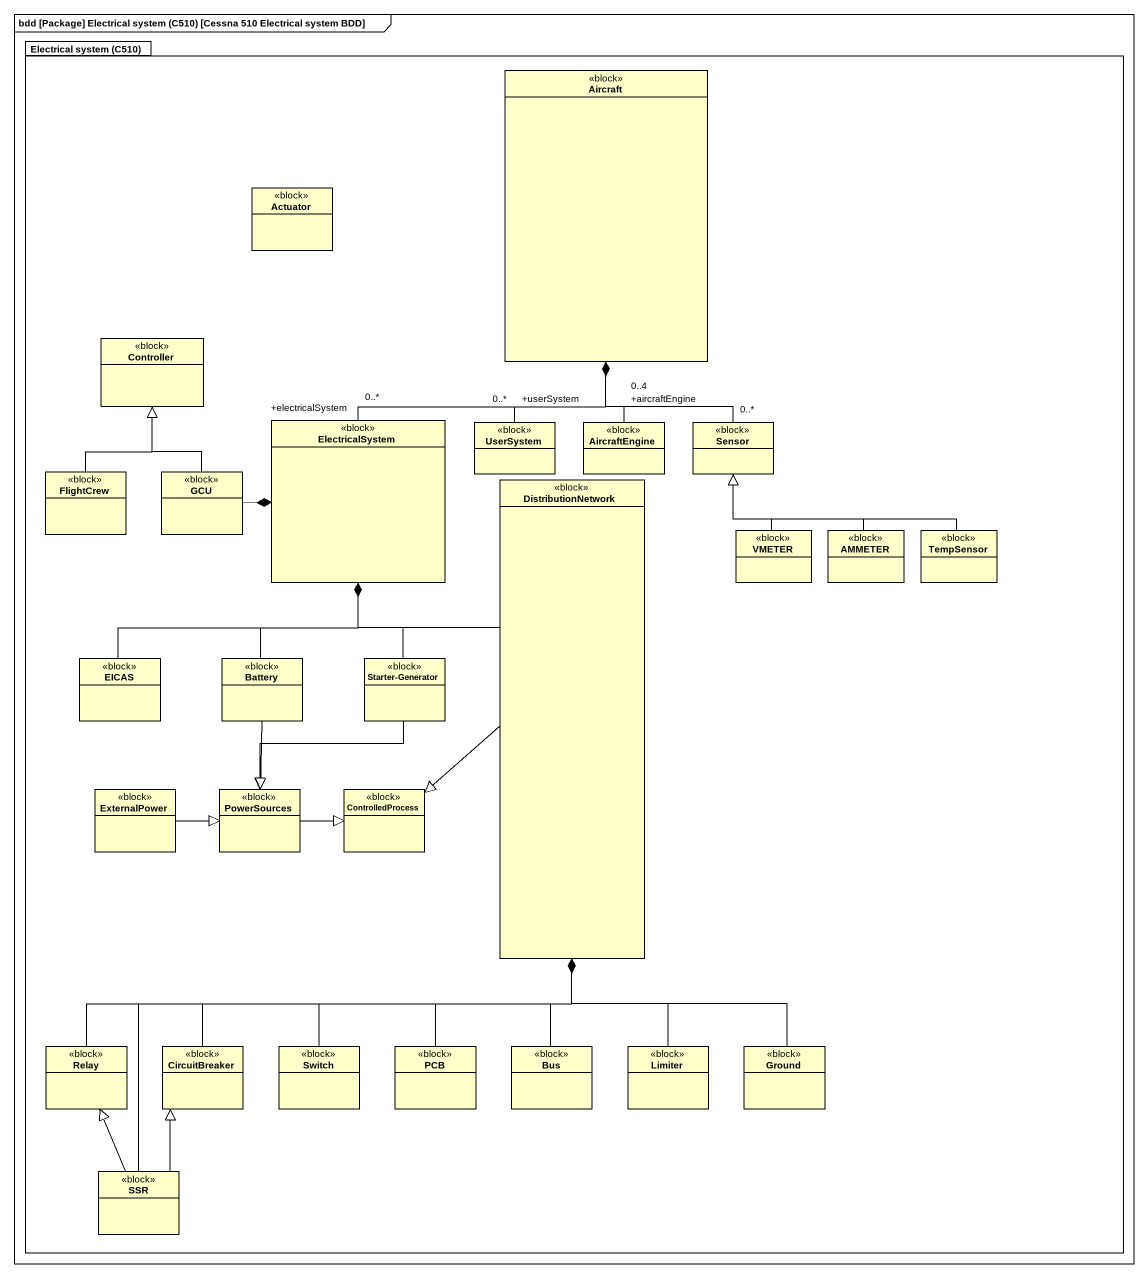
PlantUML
@startuml
mainframe bdd [Package] Electrical system (C510) [Cessna 510 Electrical system BDD]
hide circle
hide empty members
package "Electrical system (C510)" as Electrical_system_C510 {
  class Aircraft <<block>>
  class Actuator <<block>>
  class Controller <<block>>
  class ElectricalSystem <<block>>
  class UserSystem <<block>>
  class AircraftEngine <<block>>
  class Sensor <<block>>
  class FlightCrew <<block>>
  class GCU <<block>>
  class DistributionNetwork <<block>>
  class VMETER <<block>>
  class AMMETER <<block>>
  class TempSensor <<block>>
  class EICAS <<block>>
  class Battery <<block>>
  class "Starter-Generator" as Starter_Generator <<block>>
  class ExternalPower <<block>>
  class PowerSources <<block>>
  class ControlledProcess <<block>>
  class Relay <<block>>
  class CircuitBreaker <<block>>
  class Switch <<block>>
  class PCB <<block>>
  class Bus <<block>>
  class Limiter <<block>>
  class Ground <<block>>
  class SSR <<block>>
}
ElectricalSystem "+electricalSystem\n0..*" -up-* Aircraft
UserSystem "+userSystem\n0..*" -up-* Aircraft
AircraftEngine "+aircraftEngine\n0..4" -up-* Aircraft
Sensor "0..*" -up-* Aircraft
FlightCrew -up-|> Controller
GCU -up-|> Controller
GCU -right-* ElectricalSystem
DistributionNetwork -up-* ElectricalSystem
DistributionNetwork -left-|> ControlledProcess
VMETER -up-|> Sensor
AMMETER -up-|> Sensor
TempSensor -left-|> Sensor
EICAS -up-* ElectricalSystem
Battery -up-* ElectricalSystem
Battery --|> PowerSources
Starter_Generator -up-* ElectricalSystem
Starter_Generator --|> PowerSources
ExternalPower -right-|> PowerSources
PowerSources -right-|> ControlledProcess
Relay -up-* DistributionNetwork
CircuitBreaker -up-* DistributionNetwork
Switch -up-* DistributionNetwork
PCB -up-* DistributionNetwork
Bus -up-* DistributionNetwork
Limiter -up-* DistributionNetwork
Ground -up-* DistributionNetwork
SSR -up-* DistributionNetwork
SSR -up-|> Relay
SSR -up-|> CircuitBreaker
@enduml
